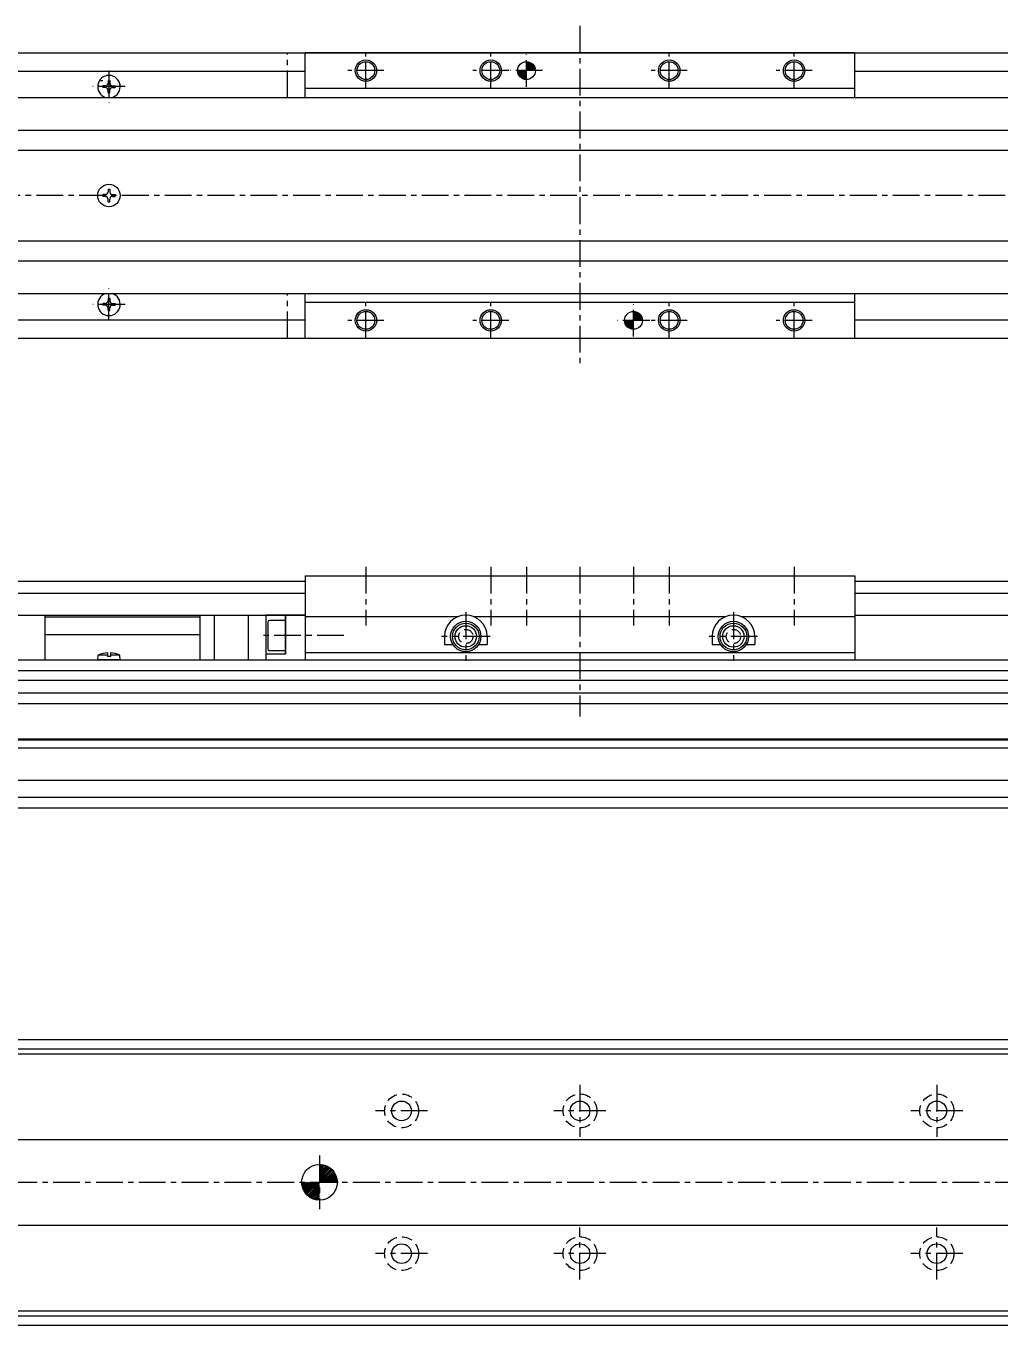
# Model space of a CAD drawing. Extents: x -708 to 334, y 167 to 576.
# Drawn here: x -456 to -183.1, y 211.8 to 575.9 of the extents above; entities that cross this region are included whole.
import ezdxf

# ---------------------------------------------------------------- set-up
doc = ezdxf.new("R2010")
doc.units = 0
for name, pattern in [('CENTER', [12, 7.5, -1.5, 1.5, -1.5]), ('DASHED', [4.5, 3, -1.5]), ('PHANTOM', [15, 7.5, -1.5, 1.5, -1.5, 1.5, -1.5])]:
    doc.linetypes.add(name, pattern=pattern)
doc.layers.get('0').update_dxf_attribs({"linetype": 'CONTINUOUS'})
doc.layers.add('CENTER', color=1, linetype='CENTER')

# ---------------------------------------------------------------- blocks, each defined once
blk = doc.blocks.new('DTL0004')
at = {"color": 0, "linetype": 'CONTINUOUS'}
for p, q in [((-3.15, 0), (-3.04, 1.3)), ((3.15, 0), (-3.15, 0)), ((-0.4, 1.3), (-3.04, 1.3)), ((-0.4, 1.89), (-0.4, 0.9)), ((0.4, 0.9), (-0.4, 0.9)), ((0.4, 1.89), (0.4, 0.9)), ((3.04, 1.3), (0.4, 1.3)), ((3.15, 0), (3.04, 1.3))]:
    blk.add_line(p, q, dxfattribs=at)
for start, end in [(92.8723, 112.3565), (67.6435, 87.1277)]:
    blk.add_arc((0, -6.08), 7.98, start, end, dxfattribs=at)
at = {"color": 0}
blk.add_point((0, 0), dxfattribs=at)
blk.add_point((0, 0), dxfattribs=at)
blk = doc.blocks.new('*X7')
at = {"color": 0}
for p, q in [((-373.79, 256.43), (-373.41, 256.81)), ((-373.79, 255.98), (-373.01, 256.77)), ((-373.79, 255.53), (-372.63, 256.69)), ((-373.79, 255.08), (-372.28, 256.6)), ((-373.79, 254.64), (-371.95, 256.48)), ((-373.79, 254.19), (-371.64, 256.34)), ((-373.79, 253.74), (-371.35, 256.19)), ((-373.79, 253.3), (-371.07, 256.02)), ((-373.79, 252.85), (-370.81, 255.84)), ((-373.79, 252.4), (-370.56, 255.64)), ((-373.79, 251.95), (-370.32, 255.43)), ((-373.47, 251.83), (-370.1, 255.2)), ((-373.02, 251.83), (-369.89, 254.96)), ((-378.78, 251.44), (-378.39, 251.83)), ((-378.73, 251.04), (-377.94, 251.83)), ((-378.66, 250.67), (-377.5, 251.83)), ((-378.56, 250.32), (-377.05, 251.83)), ((-378.44, 249.99), (-376.6, 251.83)), ((-378.31, 249.68), (-376.15, 251.83)), ((-378.15, 249.38), (-375.71, 251.83)), ((-377.99, 249.1), (-375.26, 251.83)), ((-377.8, 248.84), (-374.81, 251.83)), ((-377.6, 248.59), (-374.37, 251.83)), ((-377.39, 248.36), (-373.92, 251.83)), ((-377.16, 248.14), (-373.79, 251.51)), ((-372.58, 251.83), (-369.7, 254.7)), ((-372.13, 251.83), (-369.53, 254.43)), ((-371.68, 251.83), (-369.36, 254.15)), ((-371.24, 251.83), (-369.22, 253.85)), ((-370.79, 251.83), (-369.09, 253.53)), ((-370.34, 251.83), (-368.98, 253.19)), ((-369.89, 251.83), (-368.9, 252.83)), ((-369.45, 251.83), (-368.83, 252.44)), ((-369, 251.83), (-368.8, 252.03)), ((-376.92, 247.93), (-373.79, 251.06)), ((-376.67, 247.74), (-373.79, 250.61)), ((-376.4, 247.56), (-373.79, 250.16)), ((-376.11, 247.4), (-373.79, 249.72)), ((-375.81, 247.25), (-373.79, 249.27)), ((-375.49, 247.13), (-373.79, 248.82)), ((-375.15, 247.02), (-373.79, 248.38)), ((-374.79, 246.93), (-373.79, 247.93)), ((-374.41, 246.87), (-373.79, 247.48)), ((-374, 246.83), (-373.79, 247.03))]:
    blk.add_line(p, q, dxfattribs=at)
blk = doc.blocks.new('*X8')
at = {"color": 0}
for p, q in [((-315.79, 565.84), (-315.77, 565.86)), ((-315.79, 565.62), (-315.56, 565.85)), ((-315.79, 565.39), (-315.36, 565.83)), ((-315.79, 565.17), (-315.18, 565.79)), ((-315.79, 564.95), (-315.01, 565.74)), ((-315.79, 564.72), (-314.84, 565.68)), ((-315.79, 564.5), (-314.69, 565.61)), ((-315.79, 564.28), (-314.54, 565.53)), ((-315.79, 564.05), (-314.41, 565.44)), ((-315.79, 563.83), (-314.27, 565.35)), ((-315.79, 563.61), (-314.15, 565.25)), ((-315.79, 563.38), (-314.04, 565.14)), ((-315.59, 563.36), (-313.93, 565.03)), ((-315.37, 563.36), (-313.83, 564.9)), ((-315.14, 563.36), (-313.73, 564.77)), ((-314.92, 563.36), (-313.64, 564.64)), ((-314.69, 563.36), (-313.56, 564.49)), ((-314.47, 563.36), (-313.49, 564.34)), ((-318.29, 563.34), (-318.27, 563.36)), ((-318.28, 563.13), (-318.05, 563.36)), ((-318.26, 562.93), (-317.82, 563.36)), ((-318.22, 562.75), (-317.6, 563.36)), ((-318.17, 562.57), (-317.38, 563.36)), ((-318.11, 562.41), (-317.15, 563.36)), ((-318.04, 562.26), (-316.93, 563.36)), ((-317.96, 562.11), (-316.71, 563.36)), ((-317.87, 561.97), (-316.48, 563.36)), ((-317.78, 561.84), (-316.26, 563.36)), ((-317.68, 561.72), (-316.04, 563.36)), ((-317.57, 561.6), (-315.81, 563.36)), ((-317.46, 561.5), (-315.79, 563.16)), ((-317.33, 561.39), (-315.79, 562.93)), ((-317.21, 561.3), (-315.79, 562.71)), ((-317.07, 561.21), (-315.79, 562.49)), ((-316.92, 561.13), (-315.79, 562.26)), ((-316.77, 561.06), (-315.79, 562.04)), ((-316.61, 561), (-315.79, 561.82)), ((-316.44, 560.95), (-315.79, 561.59)), ((-316.26, 560.91), (-315.79, 561.37)), ((-316.06, 560.88), (-315.79, 561.15)), ((-315.85, 560.86), (-315.79, 560.92)), ((-314.25, 563.36), (-313.43, 564.18)), ((-314.02, 563.36), (-313.38, 564.01)), ((-313.8, 563.36), (-313.34, 563.83)), ((-313.58, 563.36), (-313.31, 563.63)), ((-313.35, 563.36), (-313.3, 563.42))]:
    blk.add_line(p, q, dxfattribs=at)
blk = doc.blocks.new('*X9')
at = {"color": 0}
for p, q in [((-285.79, 495.67), (-285.6, 495.86)), ((-285.79, 495.44), (-285.4, 495.83)), ((-285.79, 495.22), (-285.22, 495.8)), ((-285.79, 494.99), (-285.04, 495.75)), ((-285.79, 494.77), (-284.88, 495.69)), ((-285.79, 494.55), (-284.72, 495.62)), ((-285.79, 494.32), (-284.57, 495.55)), ((-285.79, 494.1), (-284.43, 495.46)), ((-285.79, 493.88), (-284.3, 495.37)), ((-285.79, 493.65), (-284.18, 495.27)), ((-285.79, 493.43), (-284.06, 495.16)), ((-288.29, 493.17), (-288.1, 493.36)), ((-288.26, 492.97), (-287.87, 493.36)), ((-288.23, 492.79), (-287.65, 493.36)), ((-288.18, 492.61), (-287.43, 493.36)), ((-288.12, 492.45), (-287.2, 493.36)), ((-288.05, 492.29), (-286.98, 493.36)), ((-287.98, 492.14), (-286.75, 493.36)), ((-287.89, 492), (-286.53, 493.36)), ((-287.8, 491.87), (-286.31, 493.36)), ((-287.7, 491.75), (-286.08, 493.36)), ((-287.6, 491.63), (-285.86, 493.36)), ((-287.48, 491.52), (-285.79, 493.21)), ((-287.36, 491.42), (-285.79, 492.98)), ((-287.23, 491.32), (-285.79, 492.76)), ((-287.1, 491.23), (-285.79, 492.53)), ((-286.96, 491.15), (-285.79, 492.31)), ((-286.81, 491.08), (-285.79, 492.09)), ((-286.65, 491.01), (-285.79, 491.86)), ((-286.48, 490.96), (-285.79, 491.64)), ((-285.64, 493.36), (-283.95, 495.05)), ((-285.41, 493.36), (-283.85, 494.93)), ((-285.19, 493.36), (-283.75, 494.8)), ((-284.97, 493.36), (-283.66, 494.67)), ((-284.74, 493.36), (-283.58, 494.53)), ((-284.52, 493.36), (-283.51, 494.37)), ((-284.29, 493.36), (-283.44, 494.21)), ((-284.07, 493.36), (-283.39, 494.05)), ((-283.85, 493.36), (-283.35, 493.87)), ((-283.62, 493.36), (-283.31, 493.67)), ((-283.4, 493.36), (-283.3, 493.47)), ((-286.3, 490.91), (-285.79, 491.42)), ((-286.1, 490.88), (-285.79, 491.19)), ((-285.9, 490.87), (-285.79, 490.97))]:
    blk.add_line(p, q, dxfattribs=at)

msp = doc.modelspace()

# ---------------------------------------------------------------- linework, layer by layer
at = {"color": 7, "linetype": 'CONTINUOUS'}
for p, q in [((-537.79, 568.36), (320.21, 568.36)), ((-223.79, 568.36), (-377.79, 568.36)), ((-377.79, 555.86), (-377.79, 568.36)), ((-223.79, 555.86), (-223.79, 568.36)), ((-537.79, 563.16), (-377.79, 563.16)), ((-435.04, 560.61), (-434.54, 560.61)), ((-433.04, 560.61), (-433.04, 559.86)), ((-432.54, 560.61), (-432.54, 559.86)), ((-223.79, 563.16), (320.21, 563.16)), ((-434.54, 559.11), (-434.54, 558.61)), ((-433.79, 559.11), (-434.54, 559.11)), ((-433.79, 558.61), (-434.54, 558.61)), ((-433.04, 557.11), (-433.04, 557.87)), ((-433.04, 557.11), (-432.54, 557.11)), ((-432.54, 557.11), (-432.54, 557.87)), ((-431.8, 559.11), (-431.04, 559.11)), ((-431.8, 558.61), (-431.04, 558.61)), ((-431.04, 559.11), (-431.04, 558.61)), ((-223.79, 558.36), (-377.79, 558.36)), ((-537.79, 555.86), (320.21, 555.86)), ((-537.79, 546.63), (320.21, 546.63)), ((-537.79, 541.1), (320.21, 541.1)), ((-434.54, 528.61), (-434.54, 528.11)), ((-433.79, 528.61), (-434.54, 528.61)), ((-433.79, 528.11), (-434.54, 528.11)), ((-433.04, 530.11), (-433.04, 529.36)), ((-433.04, 530.11), (-432.54, 530.11)), ((-432.54, 530.11), (-432.54, 529.36)), ((-431.8, 528.61), (-431.04, 528.61)), ((-431.8, 528.11), (-431.04, 528.11)), ((-431.04, 528.61), (-431.04, 528.11)), ((-433.04, 526.61), (-433.04, 527.37)), ((-433.04, 526.61), (-432.54, 526.61)), ((-432.54, 526.61), (-432.54, 527.37)), ((-537.79, 515.63), (320.21, 515.63)), ((-537.79, 510.09), (320.21, 510.09)), ((-537.79, 500.86), (320.21, 500.86)), ((-433.04, 499.61), (-433.04, 498.86)), ((-433.04, 499.61), (-432.54, 499.61)), ((-432.54, 499.61), (-432.54, 498.86)), ((-377.79, 488.36), (-377.79, 500.86)), ((-223.79, 488.36), (-223.79, 500.86)), ((-434.54, 498.11), (-434.54, 497.61)), ((-433.79, 498.11), (-434.54, 498.11)), ((-433.79, 497.61), (-434.54, 497.61)), ((-433.04, 496.11), (-433.04, 496.87)), ((-433.04, 496.11), (-432.54, 496.11)), ((-432.54, 496.11), (-432.54, 496.87)), ((-431.8, 498.11), (-431.04, 498.11)), ((-431.8, 497.61), (-431.04, 497.61)), ((-431.04, 498.11), (-431.04, 497.61)), ((-223.79, 498.36), (-377.79, 498.36)), ((-537.79, 493.56), (-377.79, 493.56)), ((-223.79, 493.56), (320.21, 493.56)), ((-537.79, 488.36), (320.21, 488.36)), ((-377.79, 488.36), (-223.79, 488.36)), ((-537.79, 420.28), (-377.79, 420.28)), ((-377.79, 421.78), (-223.79, 421.78)), ((-377.79, 421.78), (-377.79, 398.28)), ((-223.79, 421.78), (-223.79, 398.28)), ((-223.79, 420.28), (323.21, 420.28)), ((-537.79, 416.92), (-377.79, 416.92)), ((-223.79, 416.92), (323.21, 416.92)), ((-537.79, 410.78), (-377.79, 410.78)), ((-450.79, 410.78), (-450.79, 398.28)), ((-450.79, 410.31), (-407.29, 410.31)), ((-407.29, 410.78), (-407.29, 398.28)), ((-403.29, 410.78), (-403.29, 398.28)), ((-393.79, 410.78), (-393.79, 398.28)), ((-388.79, 410.78), (-388.79, 398.28)), ((-377.79, 410.78), (-388.79, 410.78)), ((-377.79, 410.78), (-388.79, 410.78)), ((-388.29, 408.78), (-388.29, 401.28)), ((-388.29, 408.78), (-388.29, 401.28)), ((-383.29, 409.28), (-387.79, 409.28)), ((-383.29, 409.28), (-387.79, 409.28)), ((-383.29, 399.78), (-383.29, 410.78)), ((-383.29, 410.78), (-383.29, 399.78)), ((-377.79, 410.41), (-334.87, 410.41)), ((-330.72, 410.41), (-259.87, 410.41)), ((-255.72, 410.41), (-223.79, 410.41)), ((-223.79, 410.78), (323.21, 410.78)), ((-450.79, 405.32), (-407.29, 405.32)), ((-338.79, 404.78), (-338.79, 402.53)), ((-326.79, 404.78), (-326.79, 402.53)), ((-263.79, 404.78), (-263.79, 402.53)), ((-251.79, 404.78), (-251.79, 402.53)), ((-383.29, 400.78), (-387.79, 400.78)), ((-383.29, 400.78), (-387.79, 400.78)), ((-338.79, 402.53), (-336.4, 402.53)), ((-329.19, 402.53), (-326.79, 402.53)), ((-263.79, 402.53), (-261.4, 402.53)), ((-254.19, 402.53), (-251.79, 402.53)), ((-537.79, 398.28), (323.21, 398.28)), ((-383.29, 399.78), (-388.79, 399.78)), ((-383.29, 399.78), (-388.79, 399.78)), ((-377.79, 400.28), (-223.79, 400.28)), ((-537.79, 395.28), (323.21, 395.28)), ((-537.79, 392.53), (323.21, 392.53)), ((-537.79, 389.03), (323.21, 389.03)), ((-537.79, 386.02), (323.21, 386.02)), ((-537.79, 376.08), (323.21, 376.08)), ((-537.79, 375.78), (323.21, 375.78)), ((-537.79, 373.54), (323.21, 373.54)), ((-537.79, 364.55), (323.21, 364.55)), ((-537.79, 359.78), (323.21, 359.78)), ((-537.79, 356.78), (323.21, 356.78)), ((-537.79, 291.83), (320.21, 291.83)), ((-537.79, 289.23), (320.21, 289.23)), ((-537.79, 287.83), (320.21, 287.83)), ((-537.79, 263.83), (320.21, 263.83)), ((-537.79, 239.83), (320.21, 239.83)), ((-537.79, 215.83), (320.21, 215.83)), ((-537.79, 214.43), (320.21, 214.43)), ((-537.79, 211.83), (320.21, 211.83))]:
    msp.add_line(p, q, dxfattribs=at)
at = {"color": 3, "linetype": 'PHANTOM'}
for p, q in [((-382.79, 555.86), (-382.79, 568.36)), ((-382.79, 488.36), (-382.79, 500.86))]:
    msp.add_line(p, q, dxfattribs=at)
at = {"color": 7, "linetype": 'CONTINUOUS'}
for centre, radius in [((-360.79, 563.36), 3), ((-360.79, 563.36), 2.5), ((-325.79, 563.36), 3), ((-325.79, 563.36), 2.5), ((-315.79, 563.36), 2.5), ((-275.79, 563.36), 3), ((-275.79, 563.36), 2.5), ((-240.79, 563.36), 3), ((-240.79, 563.36), 2.5), ((-432.79, 528.36), 3.15), ((-360.79, 493.36), 3), ((-360.79, 493.36), 2.5), ((-325.79, 493.36), 3), ((-325.79, 493.36), 2.5), ((-285.79, 493.36), 2.5), ((-275.79, 493.36), 3), ((-275.79, 493.36), 2.5), ((-240.79, 493.36), 3), ((-240.79, 493.36), 2.5), ((-332.79, 404.78), 4.25), ((-332.79, 404.78), 3.75), ((-332.79, 404.78), 3), ((-257.79, 404.78), 4.25), ((-257.79, 404.78), 3.75), ((-257.79, 404.78), 3), ((-350.79, 271.83), 2.75), ((-300.79, 271.83), 2.75), ((-200.79, 271.83), 2.75), ((-373.79, 251.83), 5), ((-350.79, 231.83), 2.75), ((-300.79, 231.83), 2.75), ((-200.79, 231.83), 2.75)]:
    msp.add_circle(centre, radius, dxfattribs=at)
at = {"color": 3, "linetype": 'DASHED'}
for centre, radius in [((-332.79, 404.78), 2), ((-257.79, 404.78), 2), ((-350.79, 271.83), 4.75), ((-300.79, 271.83), 4.75), ((-200.79, 271.83), 4.75), ((-350.79, 231.83), 4.75), ((-300.79, 231.83), 4.75), ((-200.79, 231.83), 4.75)]:
    msp.add_circle(centre, radius, dxfattribs=at)
at = {"color": 7, "linetype": 'CONTINUOUS'}
for centre, radius, start, end in [((-432.79, 558.86), 3.15, 287.7528, 252.2472), ((-433.79, 559.86), 0.748, 270, 0), ((-433.79, 557.87), 0.748, 0, 90.0001), ((-431.8, 559.86), 0.748, 180, 270), ((-431.8, 557.87), 0.748, 90, 180), ((-433.79, 529.36), 0.748, 270, 0), ((-433.79, 527.37), 0.748, 0, 90.0001), ((-431.8, 529.36), 0.748, 180, 270), ((-431.8, 527.37), 0.748, 90, 180), ((-432.79, 497.86), 3.15, 107.7528, 72.2472), ((-433.79, 498.86), 0.748, 270, 0), ((-431.8, 498.86), 0.748, 180, 270), ((-433.79, 496.87), 0.748, 0, 90.0001), ((-431.8, 496.87), 0.748, 90, 180), ((-387.79, 408.78), 0.5, 90, 180), ((-387.79, 408.78), 0.5, 90, 180), ((-332.79, 404.78), 6, 0, 180), ((-257.79, 404.78), 6, 0, 180), ((-387.79, 401.28), 0.5, 180, 270), ((-387.79, 401.28), 0.5, 180, 270)]:
    msp.add_arc(centre, radius, start, end, dxfattribs=at)
at = {"layer": 'CENTER', "color": 1, "linetype": 'CENTER'}
for p, q in [((-300.79, 575.86), (-300.79, 480.86)), ((-360.79, 558.32), (-360.79, 568.4)), ((-325.79, 558.32), (-325.79, 568.4)), ((-315.79, 558.82), (-315.79, 567.9)), ((-275.79, 558.32), (-275.79, 568.4)), ((-240.79, 558.32), (-240.79, 568.4)), ((-432.79, 563.4), (-432.79, 554.32)), ((-355.75, 563.36), (-365.83, 563.36)), ((-320.75, 563.36), (-330.83, 563.36)), ((-311.25, 563.36), (-320.33, 563.36)), ((-270.75, 563.36), (-280.83, 563.36)), ((-235.75, 563.36), (-245.83, 563.36)), ((-428.25, 558.86), (-437.33, 558.86)), ((334.36, 528.36), (-575.21, 528.36)), ((-432.79, 493.32), (-432.79, 502.4)), ((-428.25, 497.86), (-437.33, 497.86)), ((-360.79, 488.32), (-360.79, 498.4)), ((-325.79, 488.32), (-325.79, 498.4)), ((-285.79, 488.82), (-285.79, 497.9)), ((-275.79, 488.32), (-275.79, 498.4)), ((-240.79, 488.32), (-240.79, 498.4)), ((-355.75, 493.36), (-365.83, 493.36)), ((-320.75, 493.36), (-330.83, 493.36)), ((-281.25, 493.36), (-290.33, 493.36)), ((-270.75, 493.36), (-280.83, 493.36)), ((-235.75, 493.36), (-245.83, 493.36)), ((-360.79, 424.28), (-360.79, 407.82)), ((-325.79, 424.28), (-325.79, 407.82)), ((-315.79, 424.28), (-315.79, 407.82)), ((-300.79, 424.28), (-300.79, 382.4)), ((-285.79, 424.28), (-285.79, 407.82)), ((-275.79, 424.28), (-275.79, 407.82)), ((-240.79, 424.28), (-240.79, 407.82)), ((-332.79, 411.57), (-332.79, 397.99)), ((-257.79, 411.57), (-257.79, 397.99)), ((-366.98, 405.03), (-390.95, 405.03)), ((-326, 404.78), (-339.58, 404.78)), ((-251, 404.78), (-264.58, 404.78)), ((-300.79, 279.12), (-300.79, 264.54)), ((-200.79, 279.12), (-200.79, 264.54)), ((-343.5, 271.83), (-358.08, 271.83)), ((-293.5, 271.83), (-308.08, 271.83)), ((-193.5, 271.83), (-208.08, 271.83)), ((-373.79, 259.37), (-373.79, 244.29)), ((-556.42, 251.83), (331.43, 251.83)), ((-300.79, 224.54), (-300.79, 239.12)), ((-200.79, 224.54), (-200.79, 239.12)), ((-343.5, 231.83), (-358.08, 231.83)), ((-293.5, 231.83), (-308.08, 231.83)), ((-193.5, 231.83), (-208.08, 231.83))]:
    msp.add_line(p, q, dxfattribs=at)

# ---------------------------------------------------------------- block references
at = {"color": 7, "linetype": 'CONTINUOUS'}
for name in ['*X8', '*X9', '*X7']:
    msp.add_blockref(name, (0, 0), dxfattribs=at)
at = {"color": 7, "zscale": 2}
msp.add_blockref('DTL0004', (-432.79, 398.28), dxfattribs=at)

doc.saveas('drawing.dxf')
